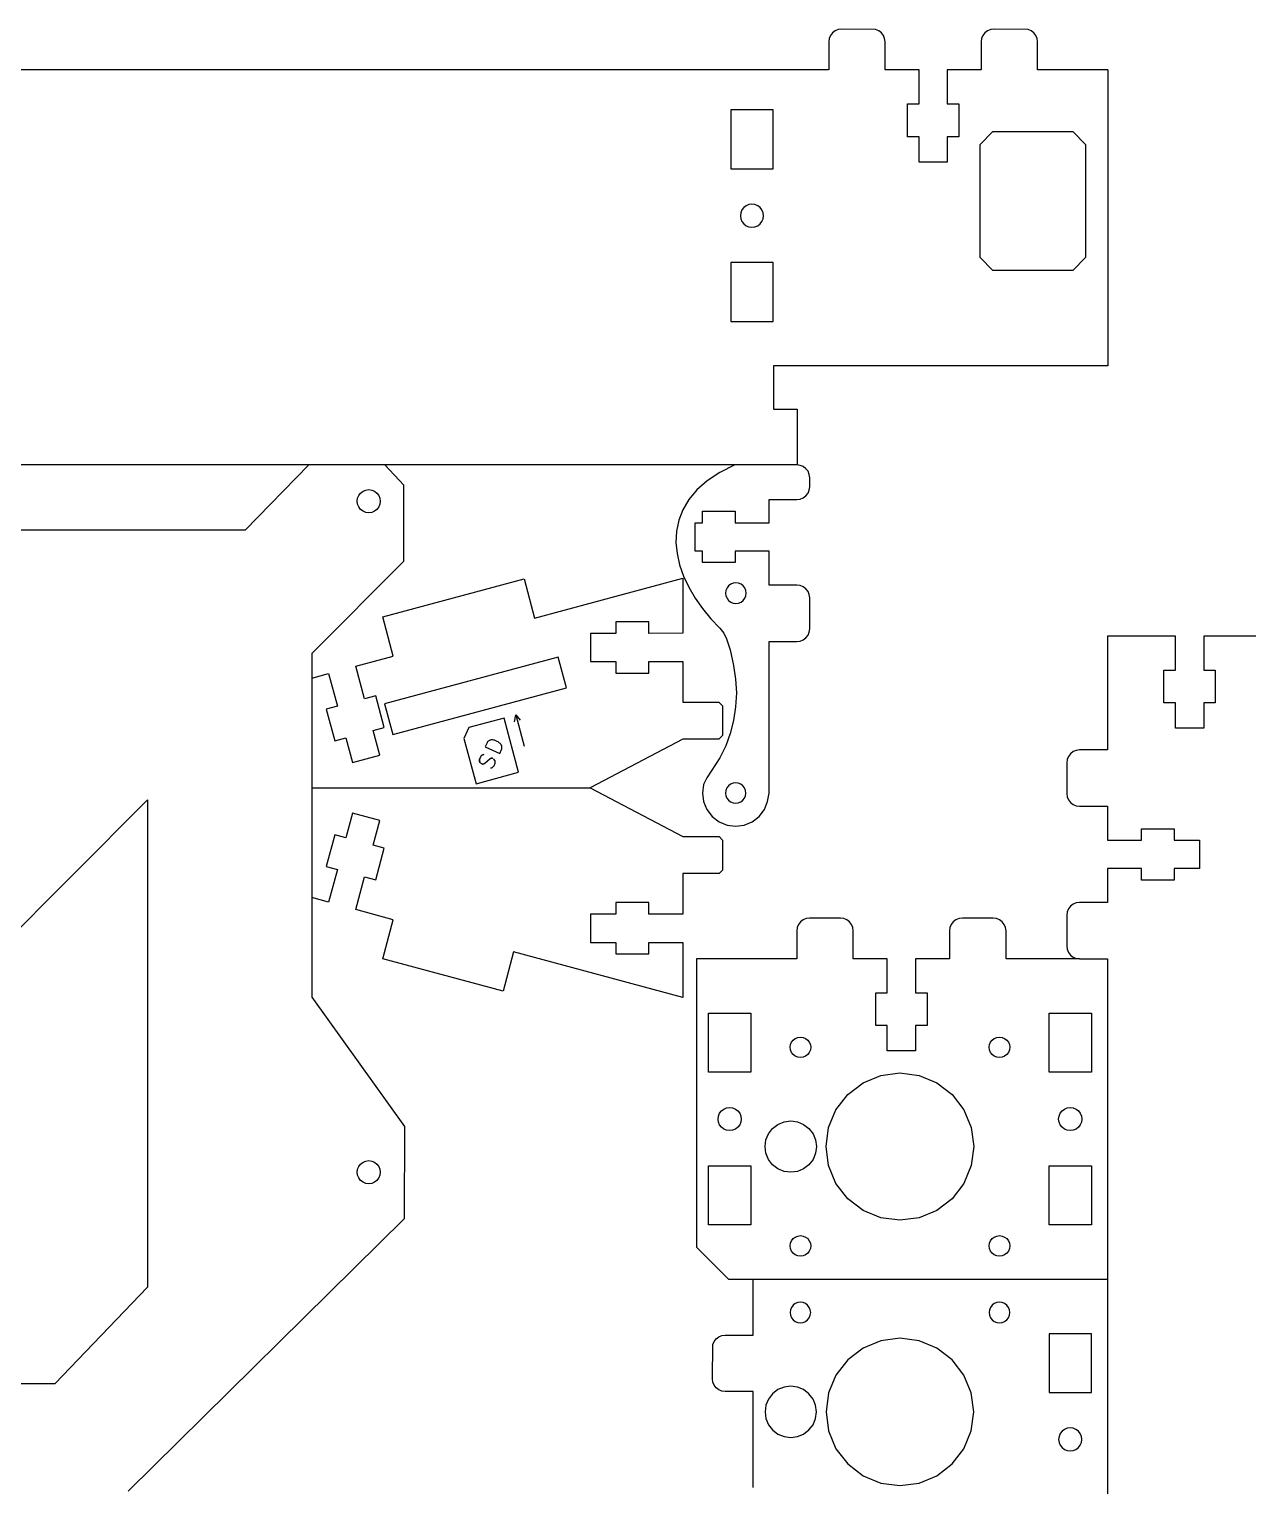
# Model space of a CAD drawing. Extents: x 67 to 939, y 34 to 584.
# Drawn here: x 267.9 to 458.9, y 329.5 to 556.4 of the extents above; entities that cross this region are included whole.
import ezdxf

# ---------------------------------------------------------------- set-up
doc = ezdxf.new("R2010")
doc.units = 0
doc.layers.get('0').update_dxf_attribs({"linetype": 'CONTINUOUS'})

msp = doc.modelspace()

# ---------------------------------------------------------------- linework, layer by layer
at = {"color": 5}
for p, q in [((393.420598, 556.096544), (393.007198, 555.778706)), ((393.902012, 556.29633), (393.420598, 556.096544)), ((394.418592, 556.36443), (393.902012, 556.29633)), ((399.725611, 556.29633), (394.418592, 556.36443)), ((400.206998, 556.096544), (399.725611, 556.29633)), ((400.620397, 555.778706), (400.206998, 556.096544)), ((417.173012, 556.096544), (416.759585, 555.778706)), ((417.654399, 556.29633), (417.173012, 556.096544)), ((418.170978, 556.36443), (417.654399, 556.29633)), ((423.478026, 556.29633), (418.170978, 556.36443)), ((423.959413, 556.096544), (423.478026, 556.29633)), ((424.372812, 555.778706), (423.959413, 556.096544)), ((392.490619, 554.882114), (392.422603, 554.36449)), ((392.422603, 554.36449), (392.422603, 550.014514)), ((392.690009, 555.36446), (392.490619, 554.882114)), ((393.007198, 555.778706), (392.690009, 555.36446)), ((400.937586, 555.36446), (400.620397, 555.778706)), ((401.136976, 554.882114), (400.937586, 555.36446)), ((401.204964, 554.36449), (401.136976, 554.882114)), ((401.204964, 550.014514), (401.204964, 554.36449)), ((416.243006, 554.882114), (416.175018, 554.36449)), ((416.175018, 554.36449), (416.175018, 550.014514)), ((416.442396, 555.36446), (416.243006, 554.882114)), ((416.759585, 555.778706), (416.442396, 555.36446)), ((424.689973, 555.36446), (424.372812, 555.778706)), ((424.889391, 554.882114), (424.689973, 555.36446)), ((424.957379, 554.36449), (424.889391, 554.882114)), ((424.957096, 550.013812), (424.957379, 554.36449)), ((406.494401, 550.014514), (401.204964, 550.014514)), ((406.494401, 544.71455), (406.494401, 550.014514)), ((416.175018, 550.014514), (410.885581, 550.014514)), ((410.885581, 550.014514), (410.885581, 544.71455)), ((435.902402, 550.016069), (424.957096, 550.013812)), ((404.697972, 539.614626), (404.697972, 544.71455)), ((404.697972, 544.71455), (406.494401, 544.71455)), ((410.885581, 544.71455), (412.681982, 544.71455)), ((412.681982, 544.71455), (412.681982, 539.614626)), ((406.494401, 539.614626), (404.697972, 539.614626)), ((406.494401, 535.664615), (406.494401, 539.614626)), ((412.681982, 539.614626), (410.885581, 539.614626)), ((410.885581, 539.614626), (410.885581, 535.664615)), ((410.885581, 535.664615), (406.494401, 535.664615)), ((377.800805, 488.488856), (375.466212, 487.309704)), ((387.985932, 488.421149), (387.469324, 488.489277)), ((388.467375, 488.221335), (387.985932, 488.421149)), ((388.880745, 487.903525), (388.467375, 488.221335)), ((389.199555, 487.48999), (388.880745, 487.903525)), ((373.507283, 486.00735), (371.906086, 484.596453)), ((375.466212, 487.309704), (373.507283, 486.00735)), ((389.400593, 487.008358), (389.199555, 487.48999)), ((389.468609, 486.490706), (389.400593, 487.008358)), ((389.468609, 485.077422), (389.468609, 486.490706)), ((371.906086, 484.596453), (370.644697, 483.091667)), ((387.989172, 483.145583), (388.470615, 483.345396)), ((388.470615, 483.345396), (388.883985, 483.663206)), ((388.883985, 483.663206), (389.201175, 484.077424)), ((389.201175, 484.077424), (389.400593, 484.559798)), ((389.400593, 484.559798), (389.468609, 485.077422)), ((369.705193, 481.507647), (369.069643, 479.859046)), ((370.644697, 483.091667), (369.705193, 481.507647)), ((372.752076, 481.270936), (377.841869, 481.2715)), ((372.752076, 479.470886), (372.752076, 481.270936)), ((377.841869, 481.2715), (377.841869, 479.470821)), ((383.131249, 479.470821), (383.131249, 483.077454)), ((383.131249, 483.077454), (387.472564, 483.077454)), ((387.472564, 483.077454), (387.989172, 483.145583)), ((369.069643, 479.859046), (368.720119, 478.160519)), ((371.63219, 479.470821), (372.752076, 479.470886)), ((371.63219, 477.270842), (371.63219, 479.470821)), ((377.841869, 479.470821), (383.131249, 479.470821)), ((368.720119, 478.160519), (368.638701, 476.426727)), ((371.63219, 475.070835), (371.63219, 477.270842)), ((368.638701, 476.426727), (368.807456, 474.672315)), ((368.807456, 474.672315), (369.208462, 472.911945)), ((372.752076, 475.070835), (371.63219, 475.070835)), ((372.752076, 473.27085), (372.752076, 475.070835)), ((383.131249, 475.070835), (377.841869, 475.070835)), ((377.841869, 475.070835), (377.841869, 473.27085)), ((383.131249, 469.770871), (383.131249, 475.070835)), ((369.208462, 472.911945), (369.823792, 471.160268)), ((377.841869, 473.27085), (372.752076, 473.27085)), ((322.967251, 464.839044), (344.974002, 470.749567)), ((344.974002, 470.749567), (346.618147, 464.630397)), ((346.618147, 464.630397), (369.709764, 470.843604)), ((369.709764, 470.843604), (369.700366, 462.257698)), ((369.823792, 471.160268), (370.635513, 469.431942)), ((387.472564, 469.770871), (383.131249, 469.770871)), ((387.989172, 469.702743), (387.472564, 469.770871)), ((388.470615, 469.502929), (387.989172, 469.702743)), ((370.635513, 469.431942), (371.62571, 467.74162)), ((371.62571, 467.74162), (372.776446, 466.103958)), ((388.883985, 469.185119), (388.470615, 469.502929)), ((389.201175, 468.770901), (388.883985, 469.185119)), ((389.400593, 468.288527), (389.201175, 468.770901)), ((389.468609, 467.770903), (389.400593, 468.288527)), ((389.468609, 462.970952), (389.468609, 467.770903)), ((372.776446, 466.103958), (374.069799, 464.533608)), ((324.611632, 458.720466), (322.967251, 464.839044)), ((364.393964, 464.050063), (359.293958, 464.050063)), ((359.293958, 464.050063), (359.293958, 462.250078)), ((364.393964, 462.250078), (364.393964, 464.050063)), ((374.069799, 464.533608), (375.487845, 463.045228)), ((375.487845, 463.045228), (376.066398, 462.265388)), ((389.400593, 462.4533), (389.468609, 462.970952)), ((359.293958, 462.250078), (355.343973, 462.250078)), ((355.343973, 462.250078), (355.343973, 457.850064)), ((369.700366, 462.257698), (364.393964, 462.250078)), ((376.066398, 462.265388), (376.513542, 461.421338)), ((376.513542, 461.421338), (377.097471, 459.699)), ((383.127217, 437.379679), (383.127781, 460.970976)), ((383.127781, 460.970976), (387.472795, 460.970976)), ((387.472795, 460.970976), (387.989406, 461.039127)), ((387.989406, 461.039127), (388.470615, 461.238898)), ((388.470615, 461.238898), (388.883985, 461.556737)), ((388.883985, 461.556737), (389.201175, 461.970954)), ((389.201175, 461.970954), (389.400593, 462.4533)), ((446.433206, 461.790719), (435.833278, 461.790719)), ((435.833278, 461.790719), (435.833278, 444.093523)), ((446.433206, 456.501338), (446.433206, 461.790719)), ((458.946662, 461.790719), (450.833163, 461.790719)), ((450.833163, 461.790719), (450.833163, 456.501338)), ((318.775328, 457.151818), (324.611632, 458.720466)), ((377.097471, 459.699), (377.610946, 457.226054)), ((320.15058, 452.033352), (318.775328, 457.151818)), ((355.343973, 457.850064), (359.293958, 457.850064)), ((359.293958, 457.850064), (359.293958, 456.050051)), ((364.393976, 456.049995), (364.393987, 457.849951)), ((364.393987, 457.849951), (369.699093, 457.859265)), ((369.699093, 457.859265), (369.691699, 451.535032)), ((377.610946, 457.226054), (377.931463, 455.125951)), ((444.633221, 451.411517), (444.633221, 456.501338)), ((444.633221, 456.501338), (446.433206, 456.501338)), ((450.833163, 456.501338), (452.633148, 456.501338)), ((452.633148, 456.501338), (452.633148, 451.411517)), ((311.948525, 455.264457), (314.526035, 456.010088)), ((314.526035, 456.010088), (315.901287, 450.891593)), ((359.293958, 456.050051), (364.393976, 456.049995)), ((377.931463, 455.125951), (378.04066, 452.963375)), ((321.888927, 452.500401), (320.15058, 452.033352)), ((323.212298, 447.575115), (321.888927, 452.500401)), ((369.691699, 451.535032), (375.334295, 451.53221)), ((375.334295, 451.53221), (375.896397, 450.971378)), ((378.04066, 452.963375), (377.931232, 450.800802)), ((315.901287, 450.891593), (314.163176, 450.425108)), ((314.163176, 450.425108), (315.486335, 445.49923)), ((375.896397, 450.971378), (375.895832, 446.356)), ((377.931232, 450.800802), (377.610715, 448.700699)), ((446.433206, 451.411517), (444.633221, 451.411517)), ((446.433206, 447.469437), (446.433206, 451.411517)), ((452.633148, 451.411517), (450.833163, 451.411517)), ((450.833163, 451.411517), (450.833163, 447.469437)), ((321.473976, 447.108038), (323.212298, 447.575115)), ((322.498939, 443.293325), (321.473976, 447.108038)), ((377.610715, 448.700699), (377.089518, 446.6737)), ((450.833163, 447.469437), (446.433206, 447.469437)), ((315.486335, 445.49923), (317.22468, 445.966279)), ((317.22468, 445.966279), (318.249646, 442.151595)), ((369.684107, 445.774961), (355.255592, 438.184961)), ((375.329477, 445.771574), (369.684107, 445.774961)), ((375.895832, 446.356), (375.329477, 445.771574)), ((376.378273, 444.730428), (375.487613, 442.881522)), ((377.089518, 446.6737), (376.378273, 444.730428)), ((318.249646, 442.151595), (322.498939, 443.293325)), ((375.487613, 442.881522), (374.109375, 440.776503)), ((429.551519, 442.614114), (429.483334, 442.097534)), ((429.751276, 443.095529), (429.551519, 442.614114)), ((430.069115, 443.508928), (429.751276, 443.095529)), ((430.483332, 443.826117), (430.069115, 443.508928)), ((430.965706, 444.025507), (430.483332, 443.826117)), ((431.48333, 444.093523), (430.965706, 444.025507)), ((435.833278, 444.093523), (431.48333, 444.093523)), ((374.109375, 440.776503), (373.459931, 439.737702)), ((429.483334, 442.097534), (429.483334, 437.307123)), ((372.94721, 438.718838), (372.771377, 437.380681)), ((373.459931, 439.737702), (372.94721, 438.718838)), ((372.771377, 437.380681), (372.94721, 436.042516)), ((372.94721, 436.042516), (373.462663, 434.795559)), ((382.400031, 434.795559), (382.915575, 436.042516)), ((382.915575, 436.042516), (383.127217, 437.379679)), ((429.483334, 437.307123), (429.551519, 436.790515)), ((429.551519, 436.790515), (429.751276, 436.309128)), ((429.751276, 436.309128), (430.069115, 435.895729)), ((430.069115, 435.895729), (430.483332, 435.57854)), ((318.249508, 434.225609), (317.224536, 430.410924)), ((322.49879, 433.083879), (318.249508, 434.225609)), ((373.462663, 434.795559), (374.282719, 433.724715)), ((374.282719, 433.724715), (375.351385, 432.903107)), ((380.511307, 432.903107), (381.579973, 433.724715)), ((381.579973, 433.724715), (382.400031, 434.795559)), ((430.483332, 435.57854), (430.965706, 435.37915)), ((430.965706, 435.37915), (431.48333, 435.311134)), ((431.48333, 435.311134), (435.833278, 435.311134)), ((435.833278, 435.311134), (435.833278, 430.021725)), ((321.473843, 429.269194), (322.49879, 433.083879)), ((375.351385, 432.903107), (376.59588, 432.386559)), ((376.59588, 432.386559), (377.931209, 432.210362)), ((377.931209, 432.210362), (379.266905, 432.386559)), ((379.266905, 432.386559), (380.511307, 432.903107)), ((441.13327, 430.021725), (441.13327, 431.818098)), ((441.13327, 431.818098), (446.233195, 431.818098)), ((446.233195, 431.818098), (446.233195, 430.021725)), ((315.486189, 430.878002), (314.162789, 425.952688)), ((317.224536, 430.410924), (315.486189, 430.878002)), ((323.212163, 428.802088), (321.473843, 429.269194)), ((435.833278, 430.021725), (441.13327, 430.021725)), ((446.233195, 430.021725), (450.183149, 430.021725)), ((450.183149, 430.021725), (450.183149, 425.630517)), ((321.888795, 423.876803), (323.212163, 428.802088)), ((314.162789, 425.952688), (315.901394, 425.485018)), ((315.901394, 425.485018), (314.525899, 420.367144)), ((318.775432, 419.224821), (320.150447, 424.34388)), ((320.150447, 424.34388), (321.888795, 423.876803)), ((441.13327, 425.630517), (435.833278, 425.630517)), ((435.833278, 425.630517), (435.833278, 420.341108)), ((441.13327, 423.834116), (441.13327, 425.630517)), ((450.183149, 425.630517), (446.233195, 425.630517)), ((446.233195, 425.630517), (446.233195, 423.834116)), ((446.233195, 423.834116), (441.13327, 423.834116)), ((314.525899, 420.367144), (311.948392, 421.112747)), ((364.393645, 420.327435), (359.293636, 420.327435)), ((359.293636, 420.327435), (359.293636, 418.527422)), ((430.069115, 419.756485), (429.751276, 419.343114)), ((430.483332, 420.073702), (430.069115, 419.756485)), ((430.965706, 420.273121), (430.483332, 420.073702)), ((431.48333, 420.341108), (430.965706, 420.273121)), ((435.833278, 420.341108), (431.48333, 420.341108)), ((324.611251, 417.657331), (318.775432, 419.224821)), ((322.967109, 411.538188), (324.611251, 417.657331)), ((359.293636, 418.527422), (355.343654, 418.527422)), ((355.343654, 418.527422), (355.343654, 414.127408)), ((388.440408, 417.624824), (388.026191, 417.307634)), ((388.922754, 417.824214), (388.440408, 417.624824)), ((389.440406, 417.892257), (388.922754, 417.824214)), ((394.240357, 417.892257), (389.440406, 417.892257)), ((394.757981, 417.824214), (394.240357, 417.892257)), ((395.240355, 417.624824), (394.757981, 417.824214)), ((395.654544, 417.307634), (395.240355, 417.624824)), ((412.240208, 417.624824), (411.825991, 417.307634)), ((412.722582, 417.824214), (412.240208, 417.624824)), ((413.240206, 417.892257), (412.722582, 417.824214)), ((418.040185, 417.892257), (413.240206, 417.892257)), ((418.557809, 417.824214), (418.040185, 417.892257)), ((419.040127, 417.624824), (418.557809, 417.824214)), ((419.454373, 417.307634), (419.040127, 417.624824)), ((429.551519, 418.861727), (429.483334, 418.34512)), ((429.483334, 418.34512), (429.483334, 413.554708)), ((429.751276, 419.343114), (429.551519, 418.861727)), ((387.508567, 416.412848), (387.44041, 415.896241)), ((387.44041, 415.896241), (387.44041, 411.554929)), ((387.708352, 416.894263), (387.508567, 416.412848)), ((388.026191, 417.307634), (387.708352, 416.894263)), ((395.972383, 416.894263), (395.654544, 417.307634)), ((396.172196, 416.412848), (395.972383, 416.894263)), ((396.240353, 415.896241), (396.172196, 416.412848)), ((396.240353, 411.554929), (396.240353, 415.896241)), ((411.308367, 416.412848), (411.240238, 415.896241)), ((411.240238, 415.896241), (411.240238, 411.554929)), ((411.50818, 416.894263), (411.308367, 416.412848)), ((411.825991, 417.307634), (411.50818, 416.894263)), ((419.772183, 416.894263), (419.454373, 417.307634)), ((419.971996, 416.412848), (419.772183, 416.894263)), ((420.040125, 415.896241), (419.971996, 416.412848)), ((420.040125, 411.554929), (420.040125, 415.896241)), ((355.343654, 414.127408), (359.293636, 414.127408)), ((359.293636, 414.127408), (359.293636, 412.327423)), ((364.393645, 412.327423), (364.393645, 414.127408)), ((364.393645, 414.127408), (369.70003, 414.119788)), ((369.70003, 414.119788), (369.705759, 405.553186)), ((429.483334, 413.554708), (429.551519, 413.0381)), ((429.551519, 413.0381), (429.751276, 412.556685)), ((341.702601, 406.504162), (322.967109, 411.538188)), ((343.346596, 412.62322), (341.702601, 406.504162)), ((369.705759, 405.553186), (343.346596, 412.62322)), ((359.293636, 412.327423), (364.393645, 412.327423)), ((387.44041, 411.554929), (371.815544, 411.554929)), ((371.815544, 411.554929), (371.815544, 366.644907)), ((401.540317, 411.554929), (396.240353, 411.554929)), ((401.540317, 406.26552), (401.540317, 411.554929)), ((411.240238, 411.554929), (405.940274, 411.554929)), ((405.940274, 411.554929), (405.940274, 406.26552)), ((429.751276, 412.556685), (430.069115, 412.143314)), ((430.069115, 412.143314), (430.483332, 411.826097)), ((430.483332, 411.826097), (430.965706, 411.626707)), ((430.965706, 411.626707), (431.48333, 411.558691)), ((431.48333, 411.558691), (435.833278, 411.558691)), ((399.740304, 401.175727), (399.740304, 406.26552)), ((399.740304, 406.26552), (401.540317, 406.26552)), ((405.940274, 406.26552), (407.74026, 406.26552)), ((407.74026, 406.26552), (407.74026, 401.175727)), ((401.540317, 401.175727), (399.740304, 401.175727)), ((401.540317, 397.233619), (401.540317, 401.175727)), ((407.74026, 401.175727), (405.940274, 401.175727)), ((405.940274, 401.175727), (405.940274, 397.233619)), ((405.940274, 397.233619), (401.540317, 397.233619)), ((371.815544, 366.644907), (376.815506, 361.654908)), ((376.815506, 361.654908), (435.815021, 361.654908)), ((380.670021, 352.941994), (380.670021, 361.68506)), ((374.388205, 351.462641), (374.587991, 351.944028)), ((374.587991, 351.944028), (374.905829, 352.357427)), ((374.905829, 352.357427), (375.320075, 352.674588)), ((375.320075, 352.674588), (375.802421, 352.874006)), ((375.802421, 352.874006), (376.320045, 352.941994)), ((376.320045, 352.941994), (380.670021, 352.941994)), ((374.320105, 346.155593), (374.388205, 351.462641)), ((374.388205, 345.639014), (374.320105, 346.155593)), ((374.587991, 345.157627), (374.388205, 345.639014)), ((374.905829, 344.7442), (374.587991, 345.157627)), ((375.320075, 344.42701), (374.905829, 344.7442)), ((375.802421, 344.22762), (375.320075, 344.42701)), ((376.320045, 344.159633), (375.802421, 344.22762)), ((380.670021, 344.159633), (376.320045, 344.159633)), ((380.670021, 338.870196), (380.670021, 344.159633)), ((380.670021, 334.479016), (380.670021, 338.870196)), ((380.670021, 329.189579), (380.670021, 334.479016))]:
    msp.add_line(p, q, dxfattribs=at)
at = {"color": 3}
for p, q in [((392.374753, 550.001078), (93.587949, 550.001078)), ((435.902281, 550.026873), (435.902281, 504.301426)), ((435.892968, 503.901433), (383.806542, 503.901433)), ((435.902281, 504.301426), (435.892968, 503.901433)), ((251.423799, 401.328277), (286.353852, 436.327529)), ((286.353852, 436.327529), (286.353852, 360.409046)), ((286.353852, 360.409046), (271.916483, 345.3598)), ((271.916483, 345.3598), (257.629216, 345.362622))]:
    msp.add_line(p, q, dxfattribs=at)
at = {"color": 7}
for p, q in [((383.756787, 543.801135), (377.170002, 543.801135)), ((377.170002, 543.801135), (377.170002, 534.601199)), ((383.756787, 534.601199), (383.756787, 543.801135)), ((415.987298, 538.414047), (417.983315, 540.414071)), ((417.983315, 540.414071), (430.441987, 540.414071)), ((430.441987, 540.414071), (432.437975, 538.414047)), ((415.987298, 520.773721), (415.987298, 538.414047)), ((432.437975, 538.414047), (432.437975, 520.773721)), ((377.170002, 534.601199), (383.756787, 534.601199)), ((379.564319, 528.861589), (379.191927, 528.575247)), ((379.997982, 529.041562), (379.564319, 528.861589)), ((380.463394, 529.102974), (379.997982, 529.041562)), ((380.928779, 529.041562), (380.463394, 529.102974)), ((381.362441, 528.861589), (380.928779, 529.041562)), ((381.734862, 528.575247), (381.362441, 528.861589)), ((378.726514, 527.767583), (378.665272, 527.301239)), ((378.665272, 527.301239), (378.726514, 526.834951)), ((378.906177, 528.202121), (378.726514, 527.767583)), ((378.726514, 526.834951), (378.906177, 526.400386)), ((379.191927, 528.575247), (378.906177, 528.202121)), ((378.906177, 526.400386), (379.191927, 526.02726)), ((382.020612, 528.202121), (381.734862, 528.575247)), ((381.734862, 526.02726), (382.020612, 526.400386)), ((382.200246, 527.767583), (382.020612, 528.202121)), ((382.020612, 526.400386), (382.200246, 526.834951)), ((382.261517, 527.301239), (382.200246, 527.767583)), ((382.200246, 526.834951), (382.261517, 527.301239)), ((379.191927, 526.02726), (379.564319, 525.740945)), ((379.564319, 525.740945), (379.997982, 525.560944)), ((379.997982, 525.560944), (380.463394, 525.499532)), ((380.463394, 525.499532), (380.928779, 525.560944)), ((380.928779, 525.560944), (381.362441, 525.740945)), ((381.362441, 525.740945), (381.734862, 526.02726)), ((383.756787, 520.001307), (377.170002, 520.001307)), ((377.170002, 520.001307), (377.170002, 510.801371)), ((383.756787, 510.801371), (383.756787, 520.001307)), ((417.983315, 518.773753), (415.987298, 520.773721)), ((432.437975, 520.773721), (430.441987, 518.773753)), ((430.441987, 518.773753), (417.983315, 518.773753)), ((377.170002, 510.801371), (383.756787, 510.801371)), ((318.998835, 482.837526), (319.060049, 483.303334)), ((319.060049, 483.303334), (319.239514, 483.737504)), ((319.239514, 483.737504), (319.524982, 484.110292)), ((319.524982, 484.110292), (319.897063, 484.396352)), ((319.897063, 484.396352), (320.330303, 484.576184)), ((320.330303, 484.576184), (320.795236, 484.637483)), ((320.795236, 484.637483), (321.260168, 484.576184)), ((321.260168, 484.576184), (321.693436, 484.396352)), ((321.693436, 484.396352), (322.06549, 484.110292)), ((322.06549, 484.110292), (322.350986, 483.737504)), ((322.350986, 483.737504), (322.530451, 483.303334)), ((322.530451, 483.303334), (322.531354, 483.256795)), ((319.060049, 482.37169), (318.998835, 482.837526)), ((319.239514, 481.937519), (319.060049, 482.37169)), ((319.524982, 481.564732), (319.239514, 481.937519)), ((319.897063, 481.2787), (319.524982, 481.564732)), ((320.330303, 481.098868), (319.897063, 481.2787)), ((320.795236, 481.037541), (320.330303, 481.098868)), ((321.260168, 481.098868), (320.795236, 481.037541)), ((321.693436, 481.2787), (321.260168, 481.098868)), ((322.06549, 481.564732), (321.693436, 481.2787)), ((322.350986, 481.937519), (322.06549, 481.564732)), ((322.530451, 482.37169), (322.350986, 481.937519)), ((322.591636, 482.837526), (322.530451, 482.37169)), ((322.531354, 483.256795), (322.591636, 482.837526)), ((377.168258, 469.907156), (376.837522, 469.652902)), ((377.553378, 470.067007), (377.168258, 469.907156)), ((377.966608, 470.121504), (377.553378, 470.067007)), ((378.379951, 470.067007), (377.966608, 470.121504)), ((378.765046, 469.907156), (378.379951, 470.067007)), ((379.095751, 469.652902), (378.765046, 469.907156)), ((376.424264, 468.935634), (376.369851, 468.52153)), ((376.369851, 468.52153), (376.424264, 468.107425)), ((376.583776, 469.321545), (376.424264, 468.935634)), ((376.424264, 468.107425), (376.583776, 467.721543)), ((376.837522, 469.652902), (376.583776, 469.321545)), ((376.583776, 467.721543), (376.83755, 467.390186)), ((379.349525, 469.321545), (379.095751, 469.652902)), ((379.095751, 467.390186), (379.349525, 467.721543)), ((379.509066, 468.935634), (379.349525, 469.321545)), ((379.349525, 467.721543), (379.509066, 468.107425)), ((379.563478, 468.52153), (379.509066, 468.935634)), ((379.509066, 468.107425), (379.563478, 468.52153)), ((376.83755, 467.390186), (377.168258, 467.135903)), ((377.168258, 467.135903), (377.553378, 466.976081)), ((377.553378, 466.976081), (377.966608, 466.921556)), ((377.966608, 466.921556), (378.379951, 466.976081)), ((378.379951, 466.976081), (378.765043, 467.135903)), ((378.765043, 467.135903), (379.095751, 467.390186)), ((350.301316, 458.550625), (323.260412, 451.285068)), ((351.592788, 453.744042), (350.301316, 458.550625)), ((324.551869, 446.478456), (351.592788, 453.744042)), ((323.260412, 451.285068), (324.551869, 446.478456)), ((311.948392, 438.192243), (355.255448, 438.192243)), ((355.255448, 438.192243), (369.696251, 430.593466)), ((376.548498, 438.180668), (376.388986, 437.794786)), ((376.802244, 438.512051), (376.548498, 438.180668)), ((377.13298, 438.766305), (376.802244, 438.512051)), ((377.518101, 438.926155), (377.13298, 438.766305)), ((377.93133, 438.980681), (377.518101, 438.926155)), ((378.344673, 438.926155), (377.93133, 438.980681)), ((378.729768, 438.766305), (378.344673, 438.926155)), ((379.060473, 438.512054), (378.729768, 438.766305)), ((379.314248, 438.180668), (379.060473, 438.512054)), ((379.473788, 437.794783), (379.314248, 438.180668)), ((376.388986, 437.794786), (376.334574, 437.380681)), ((376.334574, 437.380681), (376.388986, 436.966574)), ((376.388986, 436.966574), (376.548498, 436.580691)), ((376.548498, 436.580691), (376.802272, 436.249306)), ((376.802272, 436.249306), (377.13298, 435.995052)), ((377.13298, 435.995052), (377.518101, 435.835201)), ((377.518101, 435.835201), (377.93133, 435.780676)), ((377.93133, 435.780676), (378.344673, 435.835204)), ((378.344673, 435.835204), (378.729765, 435.995052)), ((378.729765, 435.995052), (379.060473, 436.249306)), ((379.060473, 436.249306), (379.314248, 436.580691)), ((379.314248, 436.580691), (379.473788, 436.966574)), ((379.5282, 437.380681), (379.473788, 437.794783)), ((379.473788, 436.966574), (379.5282, 437.380681)), ((369.696251, 430.593466), (375.340836, 430.590644)), ((375.340836, 430.590644), (375.905493, 430.032464)), ((375.905493, 430.032464), (375.905563, 425.384857)), ((375.341683, 424.838588), (369.697662, 424.838588)), ((369.697662, 424.838588), (369.699355, 418.520112)), ((375.905563, 425.384857), (375.341683, 424.838588)), ((364.393719, 418.526603), (364.393719, 420.326617)), ((369.699355, 418.520112), (364.393719, 418.526603)), ((431.486553, 411.554929), (420.040125, 411.554929)), ((373.695511, 393.89033), (373.695511, 403.071922)), ((373.695511, 403.071922), (380.295475, 403.071922)), ((380.295475, 403.071922), (380.295475, 393.89033)), ((426.735085, 393.89033), (426.735085, 403.071922)), ((426.735085, 403.071922), (433.335049, 403.071922)), ((433.335049, 403.071922), (433.335049, 393.89033)), ((387.601305, 399.324914), (388.01541, 399.379326)), ((388.01541, 399.379326), (388.429514, 399.324914)), ((418.601046, 399.324914), (419.01515, 399.379326)), ((419.01515, 399.379326), (419.429255, 399.324914)), ((386.415407, 397.782513), (386.469933, 398.195799)), ((386.469933, 397.369255), (386.415407, 397.782513)), ((386.469933, 398.195799), (386.629783, 398.58092)), ((386.629783, 396.984134), (386.469933, 397.369255)), ((386.629783, 398.58092), (386.884037, 398.911628)), ((386.884037, 398.911628), (387.215423, 399.165402)), ((387.215423, 399.165402), (387.601305, 399.324914)), ((388.429514, 399.324914), (388.815397, 399.165402)), ((388.815397, 399.165402), (389.146782, 398.911628)), ((389.146782, 398.911628), (389.401036, 398.58092)), ((389.401036, 398.58092), (389.560887, 398.195799)), ((389.560887, 397.369255), (389.401036, 396.984134)), ((389.560887, 398.195799), (389.615412, 397.782513)), ((389.615412, 397.782513), (389.560887, 397.369255)), ((417.415176, 397.782513), (417.469701, 398.195799)), ((417.469701, 397.369255), (417.415176, 397.782513)), ((417.469701, 398.195799), (417.629552, 398.58092)), ((417.629552, 396.984134), (417.469701, 397.369255)), ((417.629552, 398.58092), (417.883806, 398.911628)), ((417.883806, 398.911628), (418.215163, 399.165402)), ((418.215163, 399.165402), (418.601046, 399.324914)), ((419.429255, 399.324914), (419.815137, 399.165402)), ((419.815137, 399.165402), (420.146494, 398.911628)), ((420.146494, 398.911628), (420.400777, 398.58092)), ((420.400777, 398.58092), (420.560627, 398.195799)), ((420.560627, 397.369255), (420.400777, 396.984134)), ((420.560627, 398.195799), (420.615153, 397.782513)), ((420.615153, 397.782513), (420.560627, 397.369255)), ((386.884037, 396.653426), (386.629783, 396.984134)), ((387.215423, 396.399652), (386.884037, 396.653426)), ((387.601305, 396.240112), (387.215423, 396.399652)), ((388.01541, 396.185728), (387.601305, 396.240112)), ((388.429514, 396.240112), (388.01541, 396.185728)), ((388.815397, 396.399652), (388.429514, 396.240112)), ((389.146782, 396.653426), (388.815397, 396.399652)), ((389.401036, 396.984134), (389.146782, 396.653426)), ((417.883806, 396.653426), (417.629552, 396.984134)), ((418.215163, 396.399652), (417.883806, 396.653426)), ((418.601046, 396.240112), (418.215163, 396.399652)), ((419.01515, 396.185728), (418.601046, 396.240112)), ((419.429255, 396.240112), (419.01515, 396.185728)), ((419.815137, 396.399652), (419.429255, 396.240112)), ((420.146494, 396.653426), (419.815137, 396.399652)), ((420.400777, 396.984134), (420.146494, 396.653426)), ((380.295475, 393.89033), (373.695511, 393.89033)), ((397.765341, 392.252905), (400.53888, 393.399432)), ((400.53888, 393.399432), (403.51528, 393.790536)), ((403.51528, 393.790536), (406.49168, 393.399432)), ((406.49168, 393.399432), (409.265247, 392.252905)), ((433.335049, 393.89033), (426.735085, 393.89033)), ((393.556053, 388.052027), (395.383639, 390.428987)), ((395.383639, 390.428987), (397.765341, 392.252905)), ((409.265247, 392.252905), (411.646949, 390.428987)), ((411.646949, 390.428987), (413.474507, 388.052027)), ((375.721499, 387.876372), (376.094625, 388.16215)), ((376.094625, 388.16215), (376.529191, 388.341756)), ((376.529191, 388.341756), (376.995479, 388.403027)), ((376.995479, 388.403027), (377.461823, 388.341756)), ((377.461823, 388.341756), (377.89636, 388.16215)), ((377.89636, 388.16215), (378.269486, 387.876372)), ((392.407239, 385.283963), (393.556053, 388.052027)), ((413.474507, 388.052027), (414.623349, 385.283963)), ((428.761074, 387.876372), (429.1342, 388.16215)), ((429.1342, 388.16215), (429.568737, 388.341756)), ((429.568737, 388.341756), (430.035053, 388.403027)), ((430.035053, 388.403027), (430.501369, 388.341756)), ((430.501369, 388.341756), (430.935935, 388.16215)), ((430.935935, 388.16215), (431.309032, 387.876372)), ((375.193772, 386.604904), (375.255184, 387.070289)), ((375.255184, 386.13952), (375.193772, 386.604904)), ((375.255184, 387.070289), (375.435157, 387.503951)), ((375.435157, 385.705829), (375.255184, 386.13952)), ((375.435157, 387.503951), (375.721499, 387.876372)), ((378.269486, 387.876372), (378.555829, 387.503951)), ((378.555829, 387.503951), (378.73583, 387.070289)), ((378.73583, 386.13952), (378.555829, 385.705829)), ((378.73583, 387.070289), (378.797214, 386.604904)), ((378.797214, 386.604904), (378.73583, 386.13952)), ((383.687024, 385.136304), (384.515431, 385.770655)), ((384.515431, 385.770655), (385.480151, 386.169492)), ((385.480151, 386.169492), (386.515427, 386.305523)), ((386.515427, 386.305523), (387.550703, 386.169492)), ((387.550703, 386.169492), (388.515395, 385.770655)), ((388.515395, 385.770655), (389.34383, 385.136304)), ((428.233346, 386.604904), (428.29473, 387.070289)), ((428.29473, 386.13952), (428.233346, 386.604904)), ((428.29473, 387.070289), (428.474731, 387.503951)), ((428.474731, 385.705829), (428.29473, 386.13952)), ((428.474731, 387.503951), (428.761074, 387.876372)), ((431.309032, 387.876372), (431.595403, 387.503951)), ((431.595403, 387.503951), (431.775405, 387.070289)), ((431.775405, 386.13952), (431.595403, 385.705829)), ((431.775405, 387.070289), (431.83676, 386.604904)), ((431.83676, 386.604904), (431.775405, 386.13952)), ((375.721499, 385.333437), (375.435157, 385.705829)), ((376.094625, 385.047687), (375.721499, 385.333437)), ((376.529191, 384.868052), (376.094625, 385.047687)), ((376.995479, 384.806782), (376.529191, 384.868052)), ((377.461823, 384.868052), (376.995479, 384.806782)), ((377.89636, 385.047687), (377.461823, 384.868052)), ((378.269486, 385.333437), (377.89636, 385.047687)), ((378.555829, 385.705829), (378.269486, 385.333437)), ((382.651748, 383.346705), (383.051347, 384.309506)), ((383.051347, 384.309506), (383.687024, 385.136304)), ((389.34383, 385.136304), (389.979507, 384.309506)), ((389.979507, 384.309506), (390.379077, 383.346705)), ((392.015374, 382.31349), (392.407239, 385.283963)), ((414.623349, 385.283963), (415.015186, 382.31349)), ((428.761074, 385.333437), (428.474731, 385.705829)), ((429.1342, 385.047687), (428.761074, 385.333437)), ((429.568737, 384.868052), (429.1342, 385.047687)), ((430.035053, 384.806782), (429.568737, 384.868052)), ((430.501369, 384.868052), (430.035053, 384.806782)), ((430.935935, 385.047687), (430.501369, 384.868052)), ((431.309032, 385.333437), (430.935935, 385.047687)), ((431.595403, 385.705829), (431.309032, 385.333437)), ((382.515463, 382.31349), (382.651748, 383.346705)), ((382.651748, 381.280274), (382.515463, 382.31349)), ((383.051347, 380.317501), (382.651748, 381.280274)), ((390.379077, 381.280274), (389.979507, 380.317501)), ((390.379077, 383.346705), (390.515391, 382.31349)), ((390.515391, 382.31349), (390.379077, 381.280274)), ((392.407239, 379.343044), (392.015374, 382.31349)), ((415.015186, 382.31349), (414.623349, 379.343044)), ((319.060049, 378.793848), (319.239514, 379.227962)), ((319.239514, 379.227962), (319.524982, 379.60075)), ((319.524982, 379.60075), (319.897063, 379.88681)), ((319.897063, 379.88681), (320.330303, 380.066642)), ((320.330303, 380.066642), (320.795236, 380.127969)), ((320.795236, 380.127969), (321.260168, 380.066642)), ((321.260168, 380.066642), (321.693436, 379.88681)), ((321.693436, 379.88681), (322.06549, 379.60075)), ((322.06549, 379.60075), (322.350986, 379.227962)), ((322.350986, 379.227962), (322.530451, 378.793848)), ((373.695511, 370.137887), (373.695511, 379.319507)), ((373.695511, 379.319507), (380.295475, 379.319507)), ((380.295475, 379.319507), (380.295475, 370.137887)), ((383.687024, 379.490731), (383.051347, 380.317501)), ((384.515431, 378.856324), (383.687024, 379.490731)), ((389.34383, 379.490731), (388.515395, 378.856324)), ((389.979507, 380.317501), (389.34383, 379.490731)), ((393.556053, 376.57498), (392.407239, 379.343044)), ((414.623349, 379.343044), (413.474507, 376.57498)), ((426.735085, 370.137887), (426.735085, 379.319507)), ((426.735085, 379.319507), (433.335049, 379.319507)), ((433.335049, 379.319507), (433.335049, 370.137887)), ((318.998835, 378.327984), (319.060049, 378.793848)), ((319.060049, 377.862092), (318.998835, 378.327984)), ((319.239514, 377.427977), (319.060049, 377.862092)), ((319.524982, 377.05519), (319.239514, 377.427977)), ((319.897063, 376.769158), (319.524982, 377.05519)), ((320.330303, 376.589326), (319.897063, 376.769158)), ((321.693436, 376.769158), (321.260168, 376.589326)), ((322.06549, 377.05519), (321.693436, 376.769158)), ((322.318756, 377.394365), (322.06549, 377.05519)), ((322.350986, 377.427977), (322.318756, 377.394365)), ((322.530451, 377.862092), (322.350986, 377.427977)), ((322.530451, 378.793848), (322.591636, 378.327984)), ((322.591636, 378.327984), (322.530451, 377.862092)), ((385.480151, 378.457516), (384.515431, 378.856324)), ((386.515427, 378.321513), (385.480151, 378.457516)), ((387.550703, 378.457516), (386.515427, 378.321513)), ((388.515395, 378.856324), (387.550703, 378.457516)), ((320.795236, 376.527999), (320.330303, 376.589326)), ((321.260168, 376.589326), (320.795236, 376.527999)), ((395.383639, 374.198048), (393.556053, 376.57498)), ((413.474507, 376.57498), (411.646949, 374.198048)), ((397.765341, 372.374131), (395.383639, 374.198048)), ((400.53888, 371.227547), (397.765341, 372.374131)), ((409.265247, 372.374131), (406.49168, 371.227547)), ((411.646949, 374.198048), (409.265247, 372.374131)), ((380.295475, 370.137887), (373.695511, 370.137887)), ((403.51528, 370.8365), (400.53888, 371.227547)), ((406.49168, 371.227547), (403.51528, 370.8365)), ((433.335049, 370.137887), (426.735085, 370.137887)), ((386.469933, 367.257781), (386.629783, 367.642873)), ((386.629783, 367.642873), (386.884037, 367.973609)), ((386.884037, 367.973609), (387.215423, 368.227383)), ((387.215423, 368.227383), (387.601305, 368.386867)), ((387.601305, 368.386867), (388.01541, 368.44128)), ((388.01541, 368.44128), (388.429514, 368.386867)), ((388.429514, 368.386867), (388.815397, 368.227383)), ((388.815397, 368.227383), (389.146782, 367.973609)), ((389.146782, 367.973609), (389.401036, 367.642873)), ((389.401036, 367.642873), (389.560887, 367.257781)), ((417.469701, 367.257781), (417.629552, 367.642873)), ((417.629552, 367.642873), (417.883806, 367.973609)), ((417.883806, 367.973609), (418.215163, 368.227383)), ((418.215163, 368.227383), (418.601046, 368.386867)), ((418.601046, 368.386867), (419.01515, 368.44128)), ((419.01515, 368.44128), (419.429255, 368.386867)), ((419.429255, 368.386867), (419.815137, 368.227383)), ((419.815137, 368.227383), (420.146494, 367.973609)), ((420.146494, 367.973609), (420.400777, 367.642873)), ((420.400777, 367.642873), (420.560627, 367.257781)), ((386.415407, 366.844494), (386.469933, 367.257781)), ((386.469933, 366.431208), (386.415407, 366.844494)), ((386.629783, 366.046116), (386.469933, 366.431208)), ((386.884037, 365.71538), (386.629783, 366.046116)), ((387.215423, 365.461634), (386.884037, 365.71538)), ((387.601305, 365.302094), (387.215423, 365.461634)), ((388.01541, 365.247681), (387.601305, 365.302094)), ((388.429514, 365.302094), (388.01541, 365.247681)), ((388.815397, 365.461634), (388.429514, 365.302094)), ((389.146782, 365.71538), (388.815397, 365.461634)), ((389.401036, 366.046116), (389.146782, 365.71538)), ((389.560887, 366.431208), (389.401036, 366.046116)), ((389.560887, 367.257781), (389.615412, 366.844494)), ((389.615412, 366.844494), (389.560887, 366.431208)), ((417.415176, 366.844494), (417.469701, 367.257781)), ((417.469701, 366.431208), (417.415176, 366.844494)), ((417.629552, 366.046116), (417.469701, 366.431208)), ((417.883806, 365.71538), (417.629552, 366.046116)), ((418.215163, 365.461634), (417.883806, 365.71538)), ((418.601046, 365.302094), (418.215163, 365.461634)), ((419.01515, 365.247681), (418.601046, 365.302094)), ((419.429255, 365.302094), (419.01515, 365.247681)), ((419.815137, 365.461634), (419.429255, 365.302094)), ((420.146494, 365.71538), (419.815137, 365.461634)), ((420.400777, 366.046116), (420.146494, 365.71538)), ((420.560627, 366.431208), (420.400777, 366.046116)), ((420.560627, 367.257781), (420.615153, 366.844494)), ((420.615153, 366.844494), (420.560627, 366.431208)), ((386.468606, 356.878946), (386.414081, 356.465688)), ((386.414081, 356.465688), (386.468606, 356.05243)), ((386.628457, 357.264094), (386.468606, 356.878946)), ((386.882711, 357.594802), (386.628457, 357.264094)), ((387.214096, 357.848548), (386.882711, 357.594802)), ((387.599979, 358.00806), (387.214096, 357.848548)), ((388.014083, 358.062473), (387.599979, 358.00806)), ((388.428188, 358.00806), (388.014083, 358.062473)), ((388.81407, 357.848548), (388.428188, 358.00806)), ((389.145456, 357.594802), (388.81407, 357.848548)), ((389.39971, 357.264094), (389.145456, 357.594802)), ((389.55956, 356.878946), (389.39971, 357.264094)), ((389.614086, 356.465688), (389.55956, 356.878946)), ((389.55956, 356.05243), (389.614086, 356.465688)), ((417.468375, 356.878946), (417.41385, 356.465688)), ((417.41385, 356.465688), (417.468375, 356.05243)), ((417.628197, 357.264094), (417.468375, 356.878946)), ((417.88248, 357.594802), (417.628197, 357.264094)), ((418.213837, 357.848548), (417.88248, 357.594802)), ((418.599719, 358.00806), (418.213837, 357.848548)), ((419.013824, 358.062473), (418.599719, 358.00806)), ((419.427928, 358.00806), (419.013824, 358.062473)), ((419.813839, 357.848548), (419.427928, 358.00806)), ((420.145196, 357.594802), (419.813839, 357.848548)), ((420.39945, 357.264094), (420.145196, 357.594802)), ((420.559301, 356.878946), (420.39945, 357.264094)), ((420.613798, 356.465688), (420.559301, 356.878946)), ((420.559301, 356.05243), (420.613798, 356.465688)), ((386.468606, 356.05243), (386.628457, 355.667281)), ((386.628457, 355.667281), (386.882711, 355.336573)), ((386.882711, 355.336573), (387.214096, 355.082827)), ((387.214096, 355.082827), (387.599979, 354.923315)), ((387.599979, 354.923315), (388.014083, 354.868902)), ((388.014083, 354.868902), (388.428188, 354.923315)), ((388.428188, 354.923315), (388.81407, 355.082827)), ((388.81407, 355.082827), (389.145456, 355.336573)), ((389.145456, 355.336573), (389.39971, 355.667281)), ((389.39971, 355.667281), (389.55956, 356.05243)), ((417.468375, 356.05243), (417.628197, 355.667281)), ((417.628197, 355.667281), (417.88248, 355.336573)), ((417.88248, 355.336573), (418.213837, 355.082827)), ((418.213837, 355.082827), (418.599719, 354.923315)), ((418.599719, 354.923315), (419.013824, 354.868902)), ((419.013824, 354.868902), (419.427928, 354.923315)), ((419.427928, 354.923315), (419.813839, 355.082827)), ((419.813839, 355.082827), (420.145196, 355.336573)), ((420.145196, 355.336573), (420.39945, 355.667281)), ((420.39945, 355.667281), (420.559301, 356.05243)), ((400.537582, 352.082607), (397.764014, 350.936051)), ((403.513982, 352.473682), (400.537582, 352.082607)), ((406.490354, 352.082635), (403.513982, 352.473682)), ((409.263921, 350.936051), (406.490354, 352.082635)), ((433.333695, 353.172267), (426.733759, 353.172267)), ((426.733759, 353.172267), (426.733759, 343.990675)), ((433.333695, 343.990675), (433.333695, 353.172267)), ((397.764014, 350.936051), (395.382313, 349.112162)), ((411.645622, 349.112162), (409.263921, 350.936051)), ((395.382313, 349.112162), (393.554726, 346.735173)), ((413.473181, 346.735173), (411.645622, 349.112162)), ((386.5141, 344.988698), (385.478825, 344.852638)), ((387.549376, 344.852638), (386.5141, 344.988698)), ((393.554726, 346.735173), (392.405913, 343.967138)), ((414.622023, 343.967138), (413.473181, 346.735173)), ((383.05002, 342.992681), (382.650422, 342.02988)), ((383.685698, 343.819451), (383.05002, 342.992681)), ((384.514104, 344.453858), (383.685698, 343.819451)), ((385.478825, 344.852638), (384.514104, 344.453858)), ((388.514068, 344.453858), (387.549376, 344.852638)), ((389.342503, 343.819451), (388.514068, 344.453858)), ((389.978181, 342.992681), (389.342503, 343.819451)), ((390.377751, 342.02988), (389.978181, 342.992681)), ((392.405913, 343.967138), (392.014047, 340.996664)), ((415.01386, 340.996664), (414.622023, 343.967138)), ((426.733759, 343.990675), (433.333695, 343.990675)), ((382.650422, 342.02988), (382.514137, 340.996664)), ((382.514137, 340.996664), (382.650422, 339.963449)), ((390.514064, 340.996664), (390.377751, 342.02988)), ((390.377751, 339.963449), (390.514064, 340.996664)), ((392.014047, 340.996664), (392.405913, 338.026191)), ((414.622023, 338.026191), (415.01386, 340.996664)), ((382.650422, 339.963449), (383.05002, 339.000648)), ((383.05002, 339.000648), (383.685698, 338.173878)), ((383.685698, 338.173878), (384.514104, 337.53947)), ((388.514068, 337.53947), (389.342503, 338.173878)), ((389.342503, 338.173878), (389.978181, 339.000648)), ((389.978181, 339.000648), (390.377751, 339.963449)), ((429.132873, 338.262495), (428.759719, 337.976745)), ((429.567411, 338.442102), (429.132873, 338.262495)), ((430.033727, 338.503372), (429.567411, 338.442102)), ((430.500042, 338.442102), (430.033727, 338.503372)), ((430.93458, 338.262495), (430.500042, 338.442102)), ((431.307734, 337.976745), (430.93458, 338.262495)), ((384.514104, 337.53947), (385.478825, 337.14069)), ((385.478825, 337.14069), (386.5141, 337.004659)), ((386.5141, 337.004659), (387.549376, 337.14069)), ((387.549376, 337.14069), (388.514068, 337.53947)), ((392.405913, 338.026191), (393.554726, 335.258155)), ((413.473181, 335.258155), (414.622023, 338.026191)), ((428.293432, 337.170634), (428.232048, 336.70525)), ((428.232048, 336.70525), (428.293432, 336.239893)), ((428.473405, 337.604325), (428.293432, 337.170634)), ((428.293432, 336.239893), (428.473405, 335.806202)), ((428.759719, 337.976745), (428.473405, 337.604325)), ((428.473405, 335.806202), (428.759719, 335.433782)), ((431.594049, 337.604325), (431.307734, 337.976745)), ((431.307734, 335.433782), (431.594049, 335.806202)), ((431.77405, 337.170634), (431.594049, 337.604325)), ((431.594049, 335.806202), (431.77405, 336.239893)), ((431.835462, 336.70525), (431.77405, 337.170634)), ((431.77405, 336.239893), (431.835462, 336.70525)), ((393.554726, 335.258155), (395.382313, 332.881195)), ((411.645622, 332.881195), (413.473181, 335.258155)), ((428.759719, 335.433782), (429.132873, 335.148032)), ((429.132873, 335.148032), (429.567411, 334.968398)), ((429.567411, 334.968398), (430.033727, 334.907127)), ((430.033727, 334.907127), (430.500042, 334.968398)), ((430.500042, 334.968398), (430.93458, 335.148032)), ((430.93458, 335.148032), (431.307734, 335.433782)), ((395.382313, 332.881195), (397.764014, 331.057277)), ((409.263921, 331.057277), (411.645622, 332.881195)), ((397.764014, 331.057277), (400.537582, 329.910721)), ((400.537582, 329.910721), (403.513982, 329.519646)), ((403.513982, 329.519646), (406.490354, 329.910721)), ((406.490354, 329.910721), (409.263921, 331.057277))]:
    msp.add_line(p, q, dxfattribs=at)
at = {"color": 2}
for p, q in [((383.806627, 503.901433), (383.806627, 497.151495)), ((383.806627, 497.151495), (387.489994, 497.151495)), ((387.489994, 497.151495), (387.489994, 488.501554)), ((387.489994, 488.501554), (111.551957, 488.501554)), ((435.833278, 411.558691), (435.833278, 299.515792))]:
    msp.add_line(p, q, dxfattribs=at)
at = {"color": 4}
for p, q in [((311.475651, 488.489167), (301.55256, 478.340456)), ((326.273889, 485.327093), (323.279878, 488.489167)), ((326.273889, 473.504917), (326.273889, 485.327093)), ((301.55256, 478.340456), (233.733136, 478.327191)), ((311.976141, 459.17291), (326.273889, 473.504917)), ((311.958305, 405.601544), (311.976141, 459.17291)), ((326.426145, 385.449156), (311.958305, 405.601544)), ((326.354717, 371.135127), (326.426145, 385.449156)), ((283.337268, 328.639601), (326.354717, 371.135127))]:
    msp.add_line(p, q, dxfattribs=at)
at = {"color": 1}
for p, q in [((343.502747, 448.492592), (343.676217, 449.545139)), ((343.675678, 449.54545), (344.977414, 444.700682)), ((343.676217, 449.545139), (344.353991, 448.721333)), ((336.391221, 447.58917), (335.598642, 445.88641)), ((341.864822, 449.059858), (336.391221, 447.58917)), ((344.135317, 440.609561), (341.864822, 449.059858)), ((335.598642, 445.88641), (337.495799, 438.825606)), ((339.206207, 445.213226), (338.911906, 444.581274)), ((339.249799, 445.280931), (339.206207, 445.213226)), ((339.299148, 445.344516), (339.249799, 445.280931)), ((339.353995, 445.403472), (339.299148, 445.344516)), ((339.413764, 445.457433), (339.353995, 445.403472)), ((339.47799, 445.505975), (339.413764, 445.457433)), ((339.546245, 445.548703), (339.47799, 445.505975)), ((339.617955, 445.585279), (339.546245, 445.548703)), ((339.692611, 445.615449), (339.617955, 445.585279)), ((339.769602, 445.638873), (339.692611, 445.615449)), ((339.848353, 445.655524), (339.769602, 445.638873)), ((339.928281, 445.665402), (339.848353, 445.655524)), ((340.008743, 445.668224), (339.928281, 445.665402)), ((340.128803, 445.651856), (340.008743, 445.668224)), ((340.247779, 445.628996), (340.128803, 445.651856)), ((340.365339, 445.599616), (340.247779, 445.628996)), ((340.481106, 445.563831), (340.365339, 445.599616)), ((340.594729, 445.521779), (340.481106, 445.563831)), ((340.70615, 445.474169), (340.594729, 445.521779)), ((340.814614, 445.420123), (340.70615, 445.474169)), ((340.919934, 445.360207), (340.814614, 445.420123)), ((341.021449, 445.293941), (340.919934, 445.360207)), ((341.119654, 445.223019), (341.021449, 445.293941)), ((341.213851, 445.146763), (341.119654, 445.223019)), ((341.303787, 445.065595), (341.213851, 445.146763)), ((341.353512, 445.002265), (341.303787, 445.065595)), ((341.397519, 444.934842), (341.353512, 445.002265)), ((341.435446, 444.863835), (341.397519, 444.934842)), ((341.467024, 444.789751), (341.435446, 444.863835)), ((341.492001, 444.713213), (341.467024, 444.789751)), ((338.02739, 442.640262), (338.016759, 442.472509)), ((338.016759, 442.472509), (338.048777, 442.307663)), ((338.016824, 442.47234), (338.027314, 442.640178)), ((338.049454, 442.307127), (338.016824, 442.47234)), ((338.049293, 442.72126), (338.02739, 442.640262)), ((338.080146, 442.799718), (338.049293, 442.72126)), ((338.169023, 442.982429), (338.080146, 442.799718)), ((338.23072, 443.088883), (338.169023, 442.982429)), ((338.268639, 443.13734), (338.197954, 443.036813)), ((338.310535, 443.182609), (338.23072, 443.088883)), ((338.356041, 443.223954), (338.268639, 443.13734)), ((338.404947, 443.261518), (338.310535, 443.182609)), ((338.404964, 443.261377), (338.356041, 443.223954)), ((338.456932, 443.294453), (338.404947, 443.261518)), ((338.568351, 443.346665), (338.456932, 443.294453)), ((338.511379, 443.323127), (338.568207, 443.346834)), ((338.568207, 443.346834), (338.687011, 443.379318)), ((338.687677, 443.379205), (338.568351, 443.346665)), ((338.687011, 443.379318), (338.687677, 443.379205)), ((339.687864, 442.73015), (338.854332, 441.993691)), ((338.911906, 444.581274), (341.178421, 443.526299)), ((339.725321, 442.749708), (339.652064, 442.707544)), ((339.764256, 442.766472), (339.687864, 442.73015)), ((339.764225, 442.766359), (339.725321, 442.749708)), ((339.804157, 442.780188), (339.764256, 442.766472)), ((339.84526, 442.79063), (339.804157, 442.780188)), ((339.971359, 442.801411), (339.84526, 442.79063)), ((339.929181, 442.801073), (339.971359, 442.801411)), ((339.929924, 442.800903), (339.929181, 442.801073)), ((340.055572, 442.792324), (339.929924, 442.800903)), ((340.014486, 442.798053), (340.056348, 442.791844)), ((340.137659, 442.770762), (340.055572, 442.792324)), ((340.056348, 442.791844), (340.13804, 442.769492)), ((340.13804, 442.769492), (340.137659, 442.770762)), ((340.275482, 442.673508), (340.209134, 442.726255)), ((340.33312, 442.613564), (340.275482, 442.673508)), ((340.424814, 442.472961), (340.33312, 442.613564)), ((340.383593, 442.546), (340.383593, 442.546)), ((340.456432, 442.395039), (340.424814, 442.472961)), ((341.178421, 443.526299), (341.472669, 444.158477)), ((341.472669, 444.158477), (341.496206, 444.235495)), ((341.510176, 444.634783), (341.492001, 444.713213)), ((341.496206, 444.235495), (341.512942, 444.314263)), ((341.52138, 444.555055), (341.510176, 444.634783)), ((341.512942, 444.314263), (341.522791, 444.394189)), ((341.525614, 444.47465), (341.52138, 444.555055)), ((341.522791, 444.394189), (341.525614, 444.47465)), ((337.495799, 438.825606), (344.135317, 440.609561)), ((338.048777, 442.307663), (338.122386, 442.155687)), ((338.122386, 442.155687), (338.049454, 442.307127)), ((338.296362, 441.975629), (338.171947, 442.088744)), ((338.171947, 442.088744), (338.297025, 441.975065)), ((338.172159, 442.08849), (338.172159, 442.08849)), ((338.368292, 441.931941), (338.296362, 441.975629)), ((338.408689, 441.919185), (338.368292, 441.931941)), ((338.53471, 441.90005), (338.408689, 441.919185)), ((338.449976, 441.909476), (338.491863, 441.903267)), ((338.491863, 441.903267), (338.534752, 441.900163)), ((338.576304, 441.90084), (338.53471, 441.90005)), ((338.534752, 441.900163), (338.6607, 441.911169)), ((338.701294, 441.921866), (338.576304, 441.90084)), ((338.6607, 441.911169), (338.780836, 441.951555)), ((338.701139, 441.921696), (338.701139, 441.921696)), ((338.817759, 441.971593), (338.701294, 441.921866)), ((338.780836, 441.951555), (338.817677, 441.971593)), ((338.854332, 441.993691), (338.817759, 441.971593)), ((339.857065, 441.28918), (339.796884, 441.275351)), ((339.796884, 441.275351), (339.796909, 441.275182)), ((339.796909, 441.275182), (339.915719, 441.308117)), ((339.915719, 441.308117), (339.97268, 441.332106)), ((339.97268, 441.332106), (340.027979, 441.360272)), ((340.027979, 441.360272), (340.079544, 441.3938)), ((340.079544, 441.3938), (340.128552, 441.431335)), ((340.174046, 441.473132), (340.253875, 441.567084)), ((340.17465, 441.472653), (340.174046, 441.473132)), ((340.253875, 441.567084), (340.17465, 441.472653)), ((340.253875, 441.567084), (340.31619, 441.673567)), ((340.287361, 441.618957), (340.253875, 441.567084)), ((340.31619, 441.673567), (340.425921, 441.903662)), ((340.425921, 441.903662), (340.478318, 442.063033)), ((340.426849, 441.903126), (340.458131, 441.981104)), ((340.488777, 442.230447), (340.456432, 442.395039)), ((340.458131, 441.981104), (340.48889, 442.146373)), ((340.48889, 442.146373), (340.477773, 442.313675)), ((340.478318, 442.063033), (340.488777, 442.230447))]:
    msp.add_line(p, q, dxfattribs=at)

doc.saveas('drawing.dxf')
